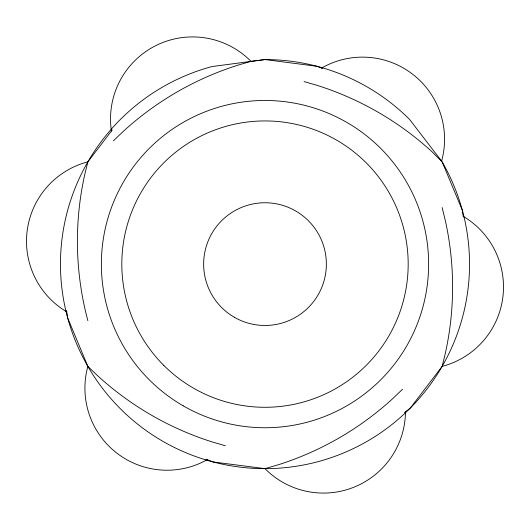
<?xml version="1.0" encoding="UTF-8"?>
<svg xmlns="http://www.w3.org/2000/svg" width="530" height="530" viewBox="0 0 530 530"><rect width="100%" height="100%" fill="white"/><g stroke="black" fill="none" stroke-linecap="round" stroke-linejoin="round"><path stroke-width="0.79" d="M112.228 129.976L87.861 161.842L84.681 174.847A306.81 306.81 0 0 0 87.861 320.657M404.436 412.731L410.346 408.027L442.139 366.382L445.319 353.377A306.81 306.81 0 0 0 445.319 220.566L442.139 207.568M113.466 140.755L123.139 131.5A306.81 306.81 0 0 1 238.156 65.091L251.008 61.347L265 59.572L316.96 66.283L322.478 68.423M402.542 389.245L392.869 398.5A306.81 306.81 0 0 1 277.852 464.909L265 468.652L213.04 461.941L206.011 459.179M441.013 160.371L409.63 119.482A204.54 204.54 0 0 0 265 59.572L212.06 66.541A204.54 204.54 0 0 0 72.795 334.066A204.54 204.54 0 0 0 351.443 449.486A204.54 204.54 0 0 0 442.139 161.842L431.957 151.706A306.81 306.81 0 0 0 316.94 85.303L304.087 81.554M225.402 445.79L212.55 442.046A306.81 306.81 0 0 1 97.533 375.637L87.861 366.382L67.694 318.033L66.575 310.56M88.371 367.257L87.861 366.382A82.064 82.064 0 0 0 207.276 459.649M442.139 161.842L462.306 210.191L463.319 216.856M463.2 216.333A82.064 82.064 0 0 1 442.139 366.382M405.476 411.87A82.064 82.064 0 0 1 265 468.652M321.505 68.105A82.064 82.064 0 0 1 441.629 160.961M111.432 131.155A82.064 82.064 0 0 1 251.008 61.347M66.8 311.892A82.064 82.064 0 0 1 87.861 161.842M183.181 405.821A163.631 163.631 0 0 0 428.631 264.112A163.631 163.631 0 0 0 183.181 122.403A163.631 163.631 0 0 0 183.181 405.821M163.757 365.356A143.179 143.179 0 0 0 403.297 301.166A143.179 143.179 0 0 0 227.94 125.809A143.179 143.179 0 0 0 163.757 365.356M234.32 317.251A61.361 61.361 0 0 0 326.361 264.112A61.361 61.361 0 0 0 234.32 210.973A61.361 61.361 0 0 0 234.32 317.251"/></g></svg>
